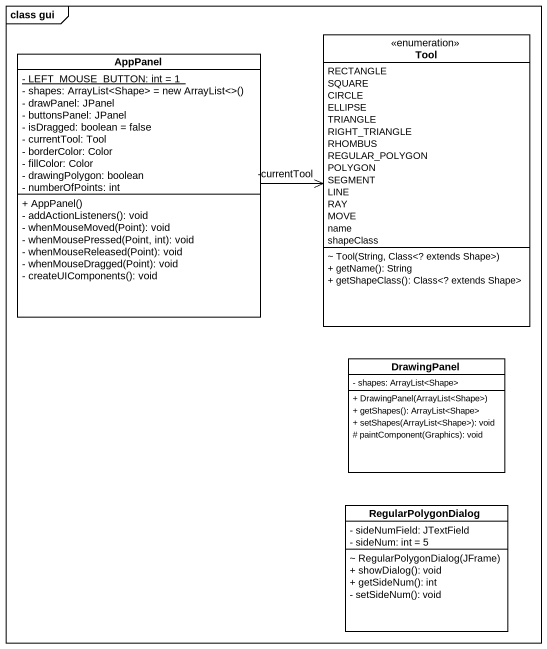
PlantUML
@startuml
mainframe class gui
hide circle
hide empty members
skinparam classAttributeIconSize 0
class AppPanel {
  {static} - LEFT_MOUSE_BUTTON: int = 1
  {field} - shapes: ArrayList<Shape> = new ArrayList<>()
  - drawPanel: JPanel
  - buttonsPanel: JPanel
  - isDragged: boolean = false
  - currentTool: Tool
  - borderColor: Color
  - fillColor: Color
  - drawingPolygon: boolean
  - numberOfPoints: int
  + AppPanel()
  - addActionListeners(): void
  - whenMouseMoved(Point): void
  - whenMousePressed(Point, int): void
  - whenMouseReleased(Point): void
  - whenMouseDragged(Point): void
  - createUIComponents(): void
}
enum Tool {
  RECTANGLE
  SQUARE
  CIRCLE
  ELLIPSE
  TRIANGLE
  RIGHT_TRIANGLE
  RHOMBUS
  REGULAR_POLYGON
  POLYGON
  SEGMENT
  LINE
  RAY
  MOVE
  name
  shapeClass
  ~ Tool(String, Class<? extends Shape>)
  + getName(): String
  + getShapeClass(): Class<? extends Shape>
}
class DrawingPanel {
  - shapes: ArrayList<Shape>
  + DrawingPanel(ArrayList<Shape>)
  + getShapes(): ArrayList<Shape>
  + setShapes(ArrayList<Shape>): void
  # paintComponent(Graphics): void
}
class RegularPolygonDialog {
  - sideNumField: JTextField
  - sideNum: int = 5
  ~ RegularPolygonDialog(JFrame)
  + showDialog(): void
  + getSideNum(): int
  - setSideNum(): void
}
AppPanel -right-> "-currentTool" Tool
@enduml
